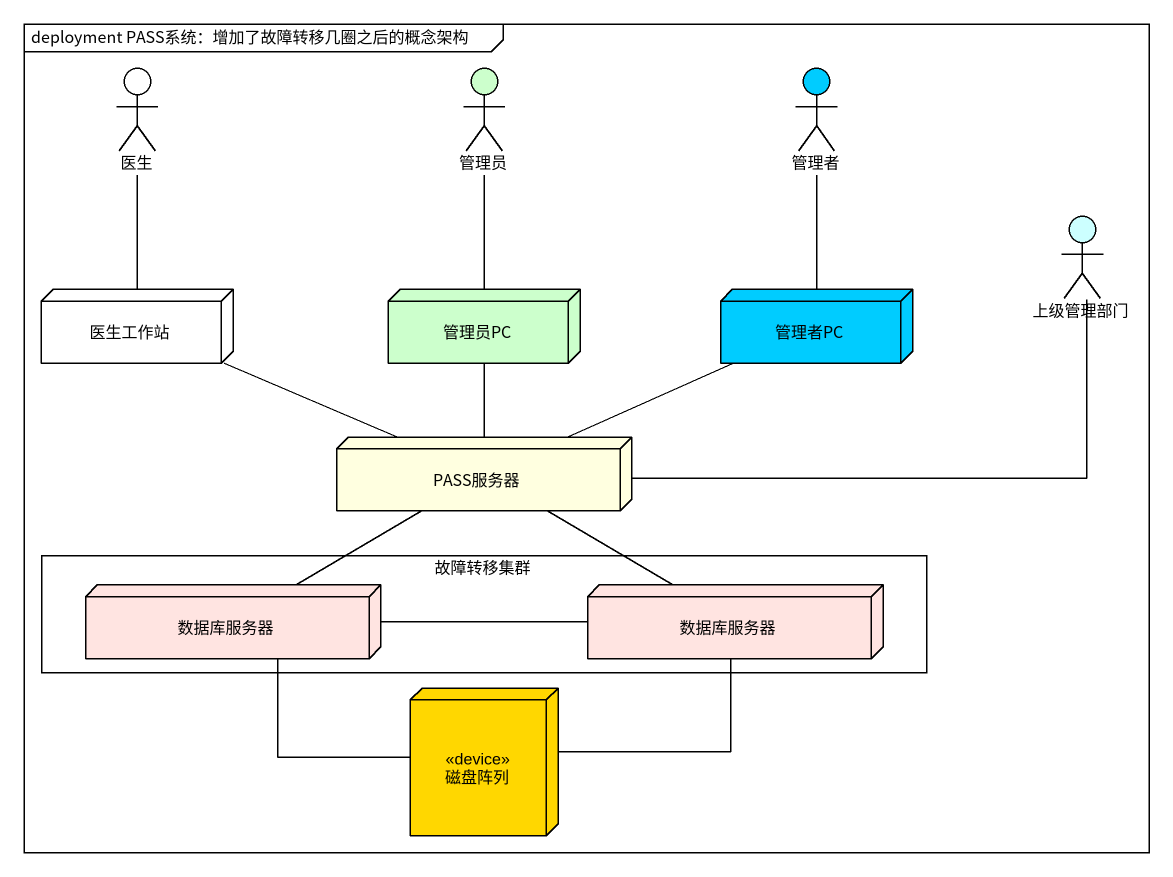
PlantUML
@startuml
mainframe deployment PASS系统：增加了故障转移几圈之后的概念架构
actor 医生 #FFFFFF
actor 管理员 #CCFFCC
actor 管理者 #00CCFF
actor 上级管理部门 #CCFFFF
node 医生工作站 #FFFFFF
node 管理员PC #CCFFCC
node 管理者PC #00CCFF
node PASS服务器 #FFFFE0
rectangle 故障转移集群 {
  node 数据库服务器 #FFE4E1
  node "数据库服务器" as 数据库服务器_2 #FFE4E1
}
node 磁盘阵列 <<device>> #FFD700
医生 -- 医生工作站
管理员 -- 管理员PC
管理者 -- 管理者PC
上级管理部门 -left- PASS服务器
医生工作站 -right- PASS服务器
管理员PC -- PASS服务器
管理者PC -left- PASS服务器
PASS服务器 -left- 数据库服务器
PASS服务器 -right- 数据库服务器_2
数据库服务器 -right- 数据库服务器_2
数据库服务器 -right- 磁盘阵列
数据库服务器_2 -left- 磁盘阵列
@enduml
